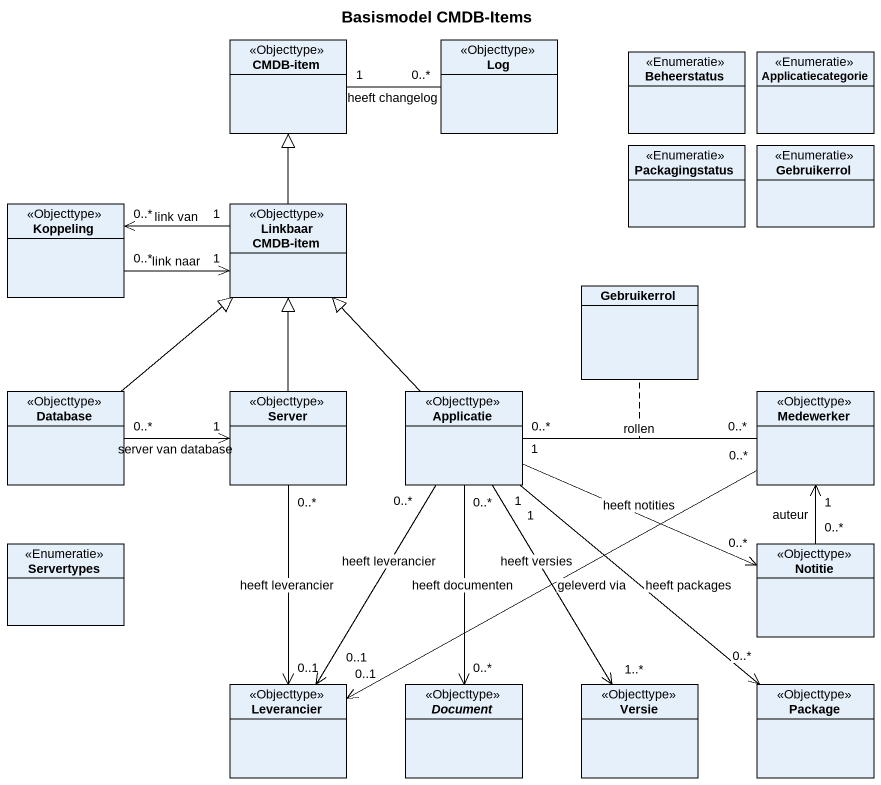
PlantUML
@startuml
title Basismodel CMDB-Items
hide circle
hide empty members
class "CMDB-item" as CMDB_item <<Objecttype>>
class Log <<Objecttype>>
enum Beheerstatus <<Enumeratie>>
enum Applicatiecategorie <<Enumeratie>>
enum Packagingstatus <<Enumeratie>>
enum Gebruikerrol <<Enumeratie>>
class Koppeling <<Objecttype>>
class "Linkbaar CMDB-item" as Linkbaar_CMDB_item <<Objecttype>>
class "Gebruikerrol" as Gebruikerrol_2
class "Database" as Database_ <<Objecttype>>
class Server <<Objecttype>>
class Applicatie <<Objecttype>>
class Medewerker <<Objecttype>>
enum Servertypes <<Enumeratie>>
class Notitie <<Objecttype>>
class Leverancier <<Objecttype>>
abstract class Document <<Objecttype>>
class Versie <<Objecttype>>
class "Package" as Package_ <<Objecttype>>
CMDB_item "1" -right- "0..*" Log : heeft changelog
Koppeling "0..*" -right-> "1" Linkbaar_CMDB_item : link naar
Linkbaar_CMDB_item -up-|> CMDB_item
Linkbaar_CMDB_item "1" -left-> "0..*" Koppeling : link van
Database_ -up-|> Linkbaar_CMDB_item
Database_ "0..*" -right-> "1" Server : server van database
Server -up-|> Linkbaar_CMDB_item
Server "0..*" --> "0..1" Leverancier : heeft leverancier
Applicatie -up-|> Linkbaar_CMDB_item
Applicatie "0..*" -right- "0..*" Medewerker : rollen
(Applicatie, Medewerker) .. Gebruikerrol_2
Applicatie "1" -right-> "0..*" Notitie : heeft notities
Applicatie "0..*" --> "0..1" Leverancier : heeft leverancier
Applicatie "0..*" --> "0..*" Document : heeft documenten
Applicatie "1" --> "1..*" Versie : heeft versies
Applicatie "1" --> "0..*" Package_ : heeft packages
Medewerker "0..*" -left-> "0..1" Leverancier : geleverd via
Notitie "0..*" -up-> "1" Medewerker : auteur
@enduml
